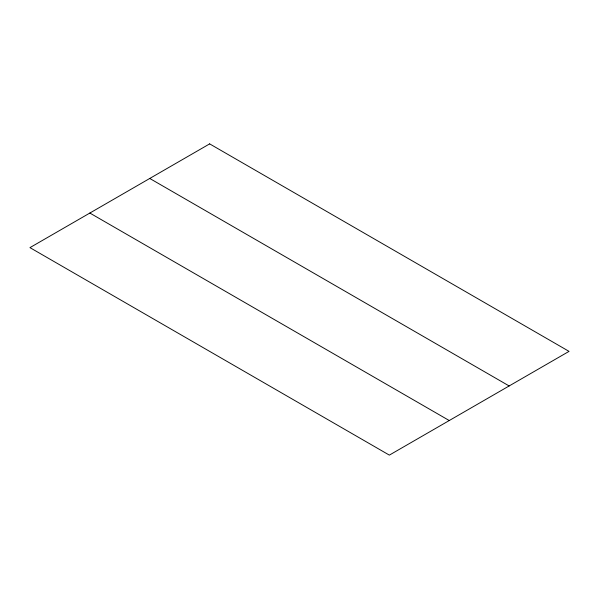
<?xml version="1.0" encoding="UTF-8"?>
<svg xmlns="http://www.w3.org/2000/svg" width="599" height="599" viewBox="0 0 599 599"><rect width="100%" height="100%" fill="white"/><g stroke="black" fill="none" stroke-linecap="round" stroke-linejoin="round"><path stroke-width="0.9" d="M149.75 178.457L509.15 385.958M89.85 213.042L449.25 420.543M209.65 143.88L29.95 247.627L389.35 455.12L569.05 351.373L209.65 143.88"/></g></svg>
